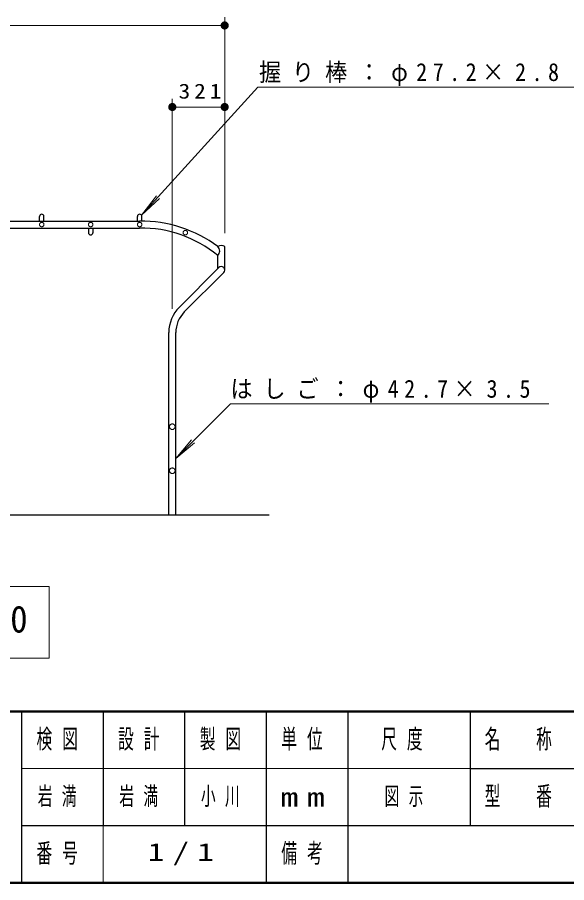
# Model space of a CAD drawing. Units: millimetres on the paper, with parts at other scales. Extents: x -365 to 0, y -47 to 257.
# Drawn here: x -238 to -170.7, y 0 to 106.1 of the extents above; entities that cross this region are included whole.
import ezdxf

# ---------------------------------------------------------------- set-up
doc = ezdxf.new("R2010")
doc.units = ezdxf.units.MM
doc.linetypes.add('USER1', pattern=[4.5, 2.5, -2])
doc.layers.add('LY_1', color=7, linetype='Continuous', lineweight=25)
doc.styles.add('ＭＳ ゴシック', font='')
doc.styles.get('ＭＳ ゴシック').set_extended_font_data('MS Gothic')

# ---------------------------------------------------------------- blocks, each defined once
blk = doc.blocks.new('filled_dot')
at = {"color": 0, "linetype": 'Continuous', "lineweight": -2, "const_width": 1.25}
blk.add_lwpolyline([(-0.625, 0, 1), (0.625, 0, 1)], format="xyb", close=True, dxfattribs=at)

msp = doc.modelspace()

# ---------------------------------------------------------------- linework, layer by layer
at = {"layer": 'LY_1', "lineweight": 13}
for p, q in [((-212.589, 79.664), (-212.589, 106.114)), ((-303.006, 105.114), (-212.589, 105.114)), ((-208.51, 97.554), (-222.773, 81.839)), ((-208.51, 97.554), (-169.385, 97.554)), ((-219.009, 70.354), (-219.009, 96.114)), ((-219.009, 95.114), (-212.589, 95.114)), ((-222.773, 81.839), (-220.958, 84.228)), ((-222.773, 81.839), (-220.571, 83.877)), ((-211.881, 58.718), (-218.582, 52.016)), ((-211.881, 58.718), (-172.881, 58.718)), ((-218.582, 52.016), (-216.654, 54.314)), ((-218.582, 52.016), (-216.284, 53.945)), ((-234.108, 36.319), (-281.908, 36.319)), ((-234.108, 27.519), (-234.108, 36.319)), ((-281.908, 27.519), (-234.108, 27.519)), ((-237.5, 14), (-182.5, 14)), ((-227.5, 7), (-227.5, 0))]:
    msp.add_line(p, q, dxfattribs=at)
at = {"layer": 'LY_1'}
for p, q in [((-252.669, 81.13), (-223.009, 81.13)), ((-235.281, 81.13), (-235.281, 81.703)), ((-234.737, 81.13), (-234.737, 81.703)), ((-223.281, 81.13), (-223.281, 81.703)), ((-222.737, 81.13), (-222.737, 81.703)), ((-252.745, 80.276), (-223.009, 80.276)), ((-229.281, 80.276), (-229.281, 79.703)), ((-228.737, 80.276), (-228.737, 79.703)), ((-212.582, 75.114), (-212.582, 77.998)), ((-213.436, 75.291), (-213.436, 76.914)), ((-218.139, 70.588), (-213.311, 75.416)), ((-217.535, 69.984), (-212.707, 74.812)), ((-219.436, 45.114), (-219.436, 67.457)), ((-218.582, 45.114), (-218.582, 67.457)), ((-302.997, 45.114), (-207.144, 45.114)), ((-237.5, 21), (-237.5, 0)), ((-227.5, 21), (-227.5, 7)), ((-217.5, 21), (-217.5, 7)), ((-207.5, 21), (-207.5, 0)), ((-197.5, 21), (-197.5, 7)), ((-182.5, 21), (-182.5, 7)), ((-182.5, 14), (-70, 14)), ((-237.5, 7), (0, 7)), ((-197.5, 7), (-197.5, 0))]:
    msp.add_line(p, q, dxfattribs=at)
at = {"layer": 'LY_1', "lineweight": 50}
for p, q in [((-365, 21), (0, 21)), ((-365, 0), (0, 0))]:
    msp.add_line(p, q, dxfattribs=at)
at = {"layer": 'LY_1', "linetype": 'USER1', "lineweight": 13}
for centre, radius in [((-235.009, 80.703), 0.272), ((-229.009, 80.703), 0.272), ((-223.009, 80.703), 0.272), ((-217.409, 79.703), 0.272), ((-219.009, 55.914), 0.34), ((-219.009, 50.514), 0.34)]:
    msp.add_circle(centre, radius, dxfattribs=at)
at = {"layer": 'LY_1'}
for centre, radius, start, end in [((-235.009, 81.703), 0.272, 0, 180), ((-223.009, 81.703), 0.272, 0, 180), ((-222.847, 65.431), 15.7, 53.17284, 90.59279), ((-229.009, 79.703), 0.272, 180, 0), ((-222.847, 65.431), 14.846, 50.6632, 90.62635), ((-213.009, 77.423), 0.717, 53.43199, 126.56846), ((-213.922, 77.456), 0.729, 311.88785, 48.11215), ((-213.009, 75.114), 0.427, 315, 135), ((-215.009, 67.457), 4.427, 135, 180), ((-215.009, 67.457), 3.573, 135, 180)]:
    msp.add_arc(centre, radius, start, end, dxfattribs=at)
at = {"layer": 'LY_1', "linetype": 'USER1', "lineweight": 13}
msp.add_arc((-219.009, 50.515), 0.339, 78.99794, 81.00206, dxfattribs=at)

# ---------------------------------------------------------------- block references
at = {"layer": 'LY_1', "lineweight": 13, "xscale": 0.4, "yscale": 0.4, "rotation": 180}
for p in [(-212.589, 105.114), (-212.589, 95.114)]:
    msp.add_blockref('filled_dot', p, dxfattribs=at)
at = {"layer": 'LY_1', "lineweight": 13, "xscale": 0.4, "yscale": 0.4}
msp.add_blockref('filled_dot', (-219.009, 95.114), dxfattribs=at)

# ---------------------------------------------------------------- texts
at = {"layer": 'LY_1', "style": 'ＭＳ ゴシック'}
for s, insert, char_height, attachment_point in [('\\T1.5;\\W0.9;握り棒：φ27.2×2.8', (-208.385, 97.704), 2.199, 7), ('\\T1.33;\\W1.15;321', (-215.382, 96.114), 1.833, 8), ('\\T1.5;\\W0.9;はしご：φ42.7×3.5', (-211.881, 58.868), 2.199, 7), ('\\T1.5;\\W0.95;立面図\u3000S=1/50', (-280.508, 31.919), 3.299, 4), ('\\T1.64;\\W0.6;検図', (-232.5, 17.5), 2.346, 5), ('\\T1.64;\\W0.6;設計', (-222.5, 17.5), 2.346, 5), ('\\T1.64;\\W0.6;製図', (-212.5, 17.5), 2.346, 5), ('\\T1.64;\\W0.6;単位', (-202.5, 17.5), 2.346, 5), ('\\T1.64;\\W0.6;尺度', (-190.25, 17.5), 2.346, 5), ('\\T1.64;\\W0.6;名\u3000称', (-176, 17.5), 2.346, 5), ('\\T1.64;\\W0.6;岩満', (-235.5, 10.5), 2.199, 4), ('\\T1.64;\\W0.6;岩満', (-225.5, 10.5), 2.199, 4), ('\\T1.64;\\W0.6;小川', (-215.5, 10.5), 2.199, 4), ('\\T1.64;\\W0.6;図示', (-193, 10.5), 2.199, 4), ('\\T1.64;\\W0.6;型\u3000番', (-176, 10.5), 2.346, 5), ('\\T1.5;\\W1.35;mm', (-202.5, 10.5), 2.346, 5), ('\\T1.64;\\W0.6;番号', (-232.5, 3.5), 2.346, 5), ('\\T1.5;\\W1.35;1/1', (-222, 3.5), 2.199, 4), ('\\T1.64;\\W0.6;備考', (-202.5, 3.5), 2.346, 5)]:
    msp.add_mtext(s, dxfattribs=dict(at, insert=insert, char_height=char_height, attachment_point=attachment_point))

doc.saveas('drawing.dxf')
